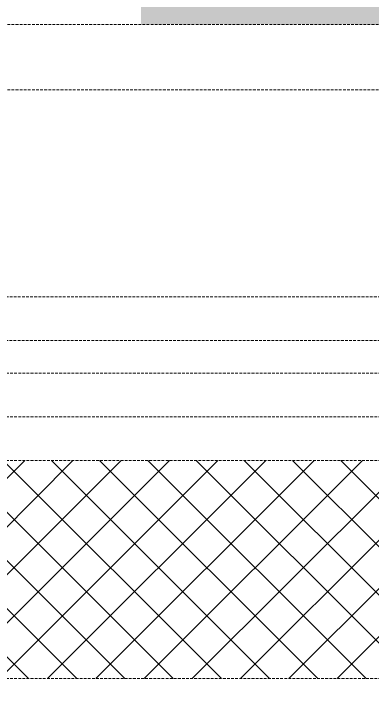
# Model space of a CAD drawing. Extents: x -1457 to 23780, y -2071 to 4205.
# Drawn here: x 14075.8 to 14108.7, y 2804 to 2866 of the extents above; entities that cross this region are included whole.
import ezdxf

# ---------------------------------------------------------------- set-up
doc = ezdxf.new("R2010")
doc.units = 0
doc.header["$MEASUREMENT"] = 0
doc.linetypes.add('HIDDEN', pattern=[0.375, 0.25, -0.125])
doc.layers.add('M-TEFRIS2-015', color=129, linetype='Continuous', lineweight=9)

msp = doc.modelspace()

# ---------------------------------------------------------------- hatches: boundary and pattern name
at = {"layer": 'M-TEFRIS2-015', "linetype": 'HIDDEN', "lineweight": 0}
h = msp.add_hatch(color=256, dxfattribs=at)
h.dxf.hatch_style = 1
h.paths.add_polyline_path([(13077.5, 2865), (13010.5, 2865), (13010.5, 3927), (14154.5, 3927), (14154.5, 2865), (14087.5, 2865), (14087.5, 3860), (13077.5, 3860)])
h = msp.add_hatch(dxfattribs=at)
h.set_pattern_fill('ANSI37', color=256, scale=25, style=0)
h.paths.add_polyline_path([(14050, 2825), (14472.5, 2825), (14472.5, 2805), (14050, 2805)])

# ---------------------------------------------------------------- linework, layer by layer
for points in [[(13012.5, 1124.327), (13012.5, 1124.327), (13012.5, 2865), (16712.5, 2865), (16712.493, 2206.394)], [(13012.5, 1124.327), (13012.5, 1124.327), (13012.5, 2865), (16712.5, 2865), (16712.493, 2206.394)], [(13018.5, 1124.327), (13018.5, 2859), (16706.5, 2859), (16706.5, 2206.394)], [(13018.5, 1124.327), (13018.5, 2859), (16706.5, 2859), (16706.5, 2206.394)], [(14048.834, 2840), (14675, 2840)], [(14043.188, 2836), (14681.812, 2836)], [(14675, 2825), (14675, 2833), (14050, 2833), (14050, 2825)], [(14050, 2829), (14675, 2829)]]:
    msp.add_lwpolyline(points, dxfattribs=at)
msp.add_lwpolyline([(14050, 2825), (14050, 2825), (14050, 2825), (14472.5, 2825), (14472.5, 2805), (14050, 2805)], close=True, dxfattribs=at)

doc.saveas('drawing.dxf')
